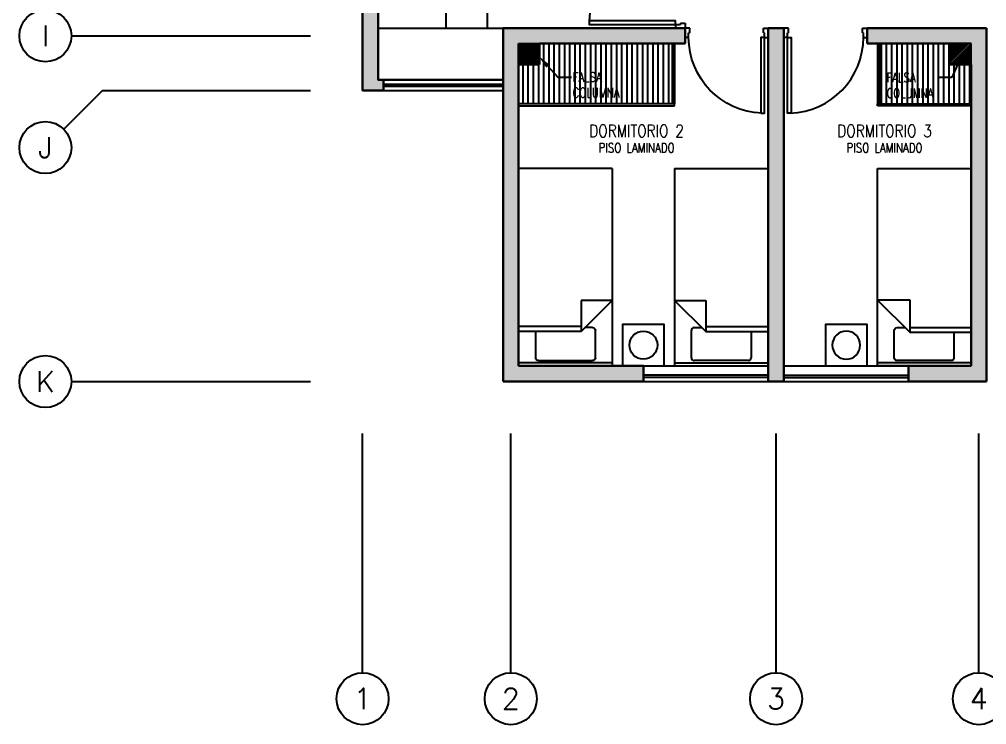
# Model space of a CAD drawing. Header units: millimetres. Extents: x 98 to 155, y -181 to 127.
# Drawn here: x 98.34 to 107.64, y -36.71 to -29.93 of the extents above; entities that cross this region are included whole.
import ezdxf
from ezdxf import colors
from ezdxf.entities.mleader import LeaderData, LeaderLine
from ezdxf.enums import TextEntityAlignment as Align
from ezdxf.math import Vec2, Vec3

# ---------------------------------------------------------------- set-up
doc = ezdxf.new("R2010")
doc.units = ezdxf.units.MM
doc.header["$LTSCALE"] = 15
for name, pattern in [('HIDDEN2', [0.1875, 0.125, -0.0625]), ('PHANTOM', [63.5, 31.75, -6.35, 6.35, -6.35, 6.35, -6.35]), ('PHANTOM2', [1.25, 0.625, -0.125, 0.125, -0.125, 0.125, -0.125]), ('X-REF_DP_Arquitectura$0$HIDDEN', [0.375, 0.25, -0.125])]:
    doc.linetypes.add(name, pattern=pattern)
doc.layers.get('0').update_dxf_attribs({"color": 250})
for name, color, linetype in [('A-COTAS EXT', 250, 'Continuous'), ('A-EJES', 250, 'PHANTOM'), ('A-HATCH', 250, 'Continuous'), ('A-MOBILIARIO', 250, 'Continuous'), ('A-MURO BAJO', 250, 'Continuous'), ('A-TEXTO-ACABADO PISO', 250, 'Continuous'), ('A_50_TextoAmbiente', 252, 'Continuous'), ('A_50_TextoIndicaciones', 250, 'Continuous'), ('A_50_Vigas', 250, 'X-REF_DP_Arquitectura$0$HIDDEN'), ('A_60_HatchEstructuras', 250, 'Continuous'), ('DLP_MOBILIARIO FIJO', 250, 'Continuous')]:
    doc.layers.add(name, color=color, linetype=linetype)
doc.layers.add('A-MUROS', color=252, linetype='Continuous', lineweight=30)
doc.layers.add('A_20_Estructuras', color=250, linetype='Continuous', lineweight=18)
doc.styles.add('ROMANS', font='romans.shx', dxfattribs={"width": 0.8})

# ---------------------------------------------------------------- blocks, each defined once
blk = doc.blocks.new('EF-P112')
at = {"layer": 'A_60_HatchEstructuras'}
h = blk.add_hatch(color=256, dxfattribs=at)
h.dxf.hatch_style = 1
h.paths.add_polyline_path([(-39.8499, -6.85), (-42.7, -6.85), (-42.7, -4.3), (-42.85, -4.3), (-42.85, -6.85), (-45.6, -6.85), (-45.6, -6.25), (-45.75, -6.25), (-45.75, -6.85), (-48.55, -6.85), (-48.55, -2.9), (-48.5, -2.9), (-48.5, -2.8), (-48.7, -2.8), (-48.7, -11.05), (-48.5, -11.05), (-48.5, -10.95), (-48.55, -10.95), (-48.55, -7), (-45.75, -7), (-45.75, -7.6), (-45.6, -7.6), (-45.6, -7), (-42.85, -7), (-42.85, -9.55), (-42.7, -9.55), (-42.7, -7), (-39.8499, -7)])
h.paths.add_polyline_path([(-44.05, -7.8), (-44.25, -7.8), (-44.25, -9.4), (-45.6, -9.4), (-45.6, -8.35), (-45.75, -8.35), (-45.75, -9.55), (-43.6, -9.55), (-43.6, -9.4), (-44.05, -9.4)], flags=17)
h.paths.add_polyline_path([(-43.6, -4.3), (-45.75, -4.3), (-45.75, -5.5), (-45.6032, -5.5), (-45.6, -5.5), (-45.6, -4.45), (-44.25, -4.45), (-44.25, -6.05), (-44.05, -6.05), (-44.05, -4.45), (-43.6, -4.45)], flags=17)
h = blk.add_hatch(color=256, dxfattribs=at)
h.dxf.hatch_style = 1
h.paths.add_polyline_path([(-44.65, -10.45), (-44.8, -10.45), (-44.8, -13.85), (-44.65, -13.85)])
h.paths.add_polyline_path([(-45.6, -10.45), (-47.35, -10.45), (-47.35, -13.85), (-46, -13.85), (-46, -13.7), (-47.2, -13.7), (-47.2, -10.6), (-45.6, -10.6)])
h.paths.add_polyline_path([(-42.7, -10.45), (-43.85, -10.45), (-43.85, -10.6), (-42.85, -10.6), (-42.85, -13.7), (-43.45, -13.7), (-43.45, -13.85), (-42.7, -13.85)])
at = {"layer": 'A_20_Estructuras'}
blk.add_lwpolyline([(-48.7, -2.8), (-48.7, -11.05), (-48.5, -11.05), (-48.5, -10.95), (-48.55, -10.95), (-48.55, -7), (-45.75, -7), (-45.75, -7.6), (-45.6, -7.6), (-45.6, -7), (-42.85, -7), (-42.85, -9.55), (-42.7, -9.55), (-42.7, -7), (-39.8499, -7), (-39.8499, -6.85)], dxfattribs=at)
for points in [[(-45.6, -10.45), (-47.35, -10.45), (-47.35, -13.85), (-46, -13.85), (-46, -13.7), (-47.2, -13.7), (-47.2, -10.6), (-45.6, -10.6)], [(-44.65, -10.45), (-44.8, -10.45), (-44.8, -13.85), (-44.65, -13.85)], [(-42.7, -10.45), (-43.85, -10.45), (-43.85, -10.6), (-42.85, -10.6), (-42.85, -13.7), (-43.45, -13.7), (-43.45, -13.85), (-42.7, -13.85)]]:
    blk.add_lwpolyline(points, close=True, dxfattribs=at)
at = {"layer": 'A_50_Vigas'}
for p, q in [((-48.5, -11.05), (-47.35, -11.05)), ((-46, -13.85), (-44.8, -13.85)), ((-44.65, -13.85), (-43.45, -13.85))]:
    blk.add_line(p, q, dxfattribs=at)
blk = doc.blocks.new('A$C77AB7FBD')
at = {"linetype": 'Continuous'}
for p, q in [((0, 0), (0, 1.9)), ((0.9, 1.9), (0, 1.9)), ((0.9, 1.87), (0, 1.87)), ((0.9, 0), (0.9, 1.9)), ((0.164, 1.57), (0.164, 1.8219)), ((0.1908, 1.8487), (0.7119, 1.8487)), ((0.7386, 1.8219), (0.7386, 1.5585)), ((0.6, 1.57), (0, 1.57)), ((0.6, 1.52), (0, 1.52)), ((0.6, 1.27), (0.6, 1.57)), ((0.9, 1.27), (0.6, 1.57)), ((0.7119, 1.5317), (0.6383, 1.5317)), ((0.9, 1.27), (0.6, 1.27)), ((0.9, 0), (0, 0))]:
    blk.add_line(p, q, dxfattribs=at)
for centre, start, end in [((0.1908, 1.8219), 90, 180), ((0.7119, 1.8219), 0, 90), ((0.7119, 1.5585), 270, 0)]:
    blk.add_arc(centre, 0.0267, start, end, dxfattribs=at)
blk = doc.blocks.new('A$C2EBA15F5')
blk.add_lwpolyline([(0, 0.4), (0, 0), (0.4, 0), (0.4, 0.4)], close=True)
blk.add_circle((0.2, 0.2), 0.1344)
blk = doc.blocks.new('CAMA PROYECCION')
for p, q in [((37.495, 40.6423, 0), (37.495, 38.771, 0)), ((38.3949, 40.6423, 0), (37.495, 40.6423, 0)), ((38.3949, 38.771, 0), (38.3949, 40.6423, 0)), ((38.0806, 39.3741, 0), (38.3949, 39.3741, 0)), ((38.3949, 39.3741, 0), (38.0806, 39.0644, 0)), ((38.0806, 39.0644, 0), (38.0806, 39.3741, 0)), ((38.0806, 39.1133, 0), (37.495, 39.1133, 0)), ((37.495, 39.0644, 0), (38.0806, 39.0644, 0)), ((37.659, 39.0644, 0), (37.659, 38.8203, 0)), ((38.2069, 39.1106, 0), (38.1275, 39.1106, 0)), ((38.2336, 38.8203, 0), (38.2336, 39.0838, 0)), ((37.495, 38.7423, 0), (37.495, 38.9974, 0)), ((38.3949, 38.7423, 0), (38.3949, 38.9974, 0)), ((37.6857, 38.7936, 0), (38.2069, 38.7936, 0)), ((37.495, 38.771, 0), (38.3949, 38.771, 0)), ((37.495, 38.7423, 0), (38.3949, 38.7423, 0))]:
    blk.add_line(p, q)
at = {"elevation": 0}
blk.add_lwpolyline([(38.495, 38.7423), (38.495, 39.1423), (38.895, 39.1423), (38.895, 38.7423)], close=True, dxfattribs=at)
blk.add_circle((38.695, 38.9423, 0), 0.1344)
for centre, start, end in [((38.2069, 39.0838, 0), 0, 90), ((37.6857, 38.8203, 0), 180, 270), ((38.2069, 38.8203, 0), 270, 0)]:
    blk.add_arc(centre, 0.0267, start, end)
blk = doc.blocks.new('*U145')
for p, q in [((0.01, 0.855), (0.01, 0.9)), ((0.055, 0.855), (0.01, 0.855)), ((0.1, 0.865), (0.055, 0.865)), ((0.055, 0.855), (0.055, 0.865)), ((0.1, 0.865), (0.1, 0.9)), ((0.055, 0.045), (0.01, 0.045)), ((0.01, 0.045), (0.01, 0)), ((0.055, 0.045), (0.055, 0.035)), ((0.1, 0.035), (0.055, 0.035)), ((0.1, 0.035), (0.1, 0))]:
    blk.add_line(p, q)
blk.add_lwpolyline([(0.93, 0.07), (0.93, 0.035), (0.1, 0.035), (0.1, 0.07)], close=True)
at = {"linetype": 'HIDDEN2'}
blk.add_arc((0.0995, 0.0339), 0.8311, 2.23015, 89.96723, dxfattribs=at)
blk = doc.blocks.new('*U144')
for p, q in [((0.01, 0.755), (0.01, 0.8)), ((0.055, 0.755), (0.01, 0.755)), ((0.1, 0.765), (0.055, 0.765)), ((0.055, 0.755), (0.055, 0.765)), ((0.1, 0.765), (0.1, 0.8)), ((0.055, 0.045), (0.01, 0.045)), ((0.01, 0.045), (0.01, 0)), ((0.055, 0.045), (0.055, 0.035)), ((0.1, 0.035), (0.055, 0.035)), ((0.1, 0.035), (0.1, 0))]:
    blk.add_line(p, q)
blk.add_lwpolyline([(0.83, 0.07), (0.83, 0.035), (0.1, 0.035), (0.1, 0.07)], close=True)
at = {"linetype": 'HIDDEN2'}
blk.add_arc((0.0996, 0.034), 0.731, 2.23015, 89.96723, dxfattribs=at)
blk = doc.blocks.new('DPTO 65')
at = {"layer": 'A-HATCH'}
h = blk.add_hatch(dxfattribs=at)
h.set_pattern_fill('ANSI31', color=256, scale=0.005)
h.set_pattern_definition([(45, (-52.640968, -4.05), (-0.01122532, 0.01122532), [])])
h.paths.add_polyline_path([(-5.85, 3.95), (-5.65, 3.95), (-5.65, 3.75), (-5.85, 3.75)])
h = blk.add_hatch(dxfattribs=at)
h.set_pattern_fill('ANSI31', color=256, scale=0.005)
h.set_pattern_definition([(45, (-50.050001, -4.05), (-0.01122532, 0.01122532), [])])
h.paths.add_polyline_path([(-1.5, 3.95), (-1.7, 3.95), (-1.7, 3.75), (-1.5, 3.75)])
at = {"layer": 'DLP_MOBILIARIO FIJO'}
h = blk.add_hatch(dxfattribs=at)
h.set_pattern_fill('_USER', color=256, scale=0.05, angle=270, pattern_type=0)
h.set_pattern_definition([(270, (-65.03, 33.379965), (0.05, -9e-18), [])])
h.paths.add_polyline_path([(-5.85, 4.33), (-4.97, 4.33), (-4.97, 3.75), (-5.65, 3.75), (-5.65, 3.95), (-5.85, 3.95)])
h = blk.add_hatch(dxfattribs=at)
h.set_pattern_fill('_USER', color=256, scale=0.05, angle=270, pattern_type=0)
h.set_pattern_definition([(270, (-9542.434857, -4941.215817), (0.05, -9e-18), [])])
h.paths.add_polyline_path([(-1.5, 4.33), (-1.5, 3.95), (-1.7, 3.95), (-1.7, 3.75), (-2.98, 3.75), (-2.98, 4.33)])
at = {"layer": 'A-MOBILIARIO'}
blk.add_lwpolyline([(-0.8, 3.4), (-0.8, 3.6), (-1.2, 3.6), (-1.2, 3.4)], close=True, dxfattribs=at)
at = {"layer": 'A-MURO BAJO'}
for p, q in [((-4.05, 7), (-5.25, 7)), ((-2.7, 7), (-3.9, 7)), ((-4.05, 6.85), (-5.25, 6.85)), ((-2.7, 6.85), (-3.9, 6.85)), ((-0.2, 4.2), (-1.35, 4.2)), ((-0.2, 4.1), (-1.35, 4.1))]:
    blk.add_line(p, q, dxfattribs=at)
at = {"layer": 'A-MUROS'}
for p, q in [((-6, 7), (-5.25, 7)), ((-6, 3.6), (-6, 7)), ((-5.25, 6.85), (-5.25, 7)), ((-4.05, 7), (-3.9, 7)), ((-4.05, 3.6), (-4.05, 7)), ((-3.9, 3.6), (-3.9, 7)), ((-2.7, 7), (-1.35, 7)), ((-2.7, 6.85), (-2.7, 7)), ((-1.35, 3.6), (-1.35, 7)), ((-5.85, 6.85), (-5.25, 6.85)), ((-5.85, 3.95), (-5.85, 6.85)), ((-2.7, 6.85), (-1.5, 6.85)), ((-1.5, 3.95), (-1.5, 6.85)), ((-5.65, 3.95), (-5.85, 3.95)), ((-5.65, 3.75), (-5.65, 3.95)), ((-1.7, 3.75), (-1.7, 3.95)), ((-1.7, 3.95), (-1.5, 3.95)), ((-5.65, 3.75), (-4.85, 3.75)), ((-4.85, 3.6), (-4.85, 3.75)), ((-3.1, 3.75), (-1.7, 3.75)), ((-3.1, 3.6), (-3.1, 3.75)), ((-6, 3.6), (-4.85, 3.6)), ((-4.05, 3.6), (-3.9, 3.6)), ((-3.1, 3.6), (-1.35, 3.6))]:
    blk.add_line(p, q, dxfattribs=at)
at = {"layer": 'DLP_MOBILIARIO FIJO'}
for p, q in [((-4.05, 6.96), (-5.25, 6.96)), ((-4.05, 6.94), (-5.25, 6.94)), ((-3.9, 6.96), (-2.7, 6.96)), ((-3.9, 6.94), (-2.7, 6.94)), ((-0.2, 4.16), (-1.35, 4.16)), ((-0.2, 4.14), (-1.35, 4.14))]:
    blk.add_line(p, q, dxfattribs=at)
at = {"layer": 'DLP_MOBILIARIO FIJO', "elevation": 0}
for points in [[(-4.95, 4.35), (-4.95, 4.33), (-5.85, 4.33), (-5.85, 4.35)], [(-4.97, 3.75), (-4.95, 3.75), (-4.95, 4.33), (-4.97, 4.33)], [(-3, 4.35), (-3, 4.33), (-1.5, 4.33), (-1.5, 4.35)], [(-2.98, 3.75), (-3, 3.75), (-3, 4.33), (-2.98, 4.33)]]:
    blk.add_lwpolyline(points, close=True, dxfattribs=at)
at = {"layer": 'DLP_MOBILIARIO FIJO'}
for points in [[(-5.85, 3.75), (-4.97, 3.75), (-4.97, 4.33), (-5.85, 4.33)], [(-1.5, 3.75), (-2.98, 3.75), (-2.98, 4.33), (-1.5, 4.33)]]:
    blk.add_lwpolyline(points, close=True, dxfattribs=at)
at = {"layer": 'A-MOBILIARIO'}
for name, p, xscale, rotation in [('CAMA PROYECCION', (-43.345, 45.5923, 0), -1, 180), ('*U144', (-3.9, 3.59), -1.000000000000016, 270), ('*U145', (-3.11, 3.6), -1, 180)]:
    blk.add_blockref(name, p, dxfattribs=dict(at, xscale=xscale, rotation=rotation))
blk.add_blockref('A$C77AB7FBD', (-3.9, 4.95), dxfattribs=at)
at = {"layer": 'A-MOBILIARIO', "extrusion": (0, 0, -1), "xscale": -1, "zscale": -1}
blk.add_blockref('A$C2EBA15F5', (2.9, 6.45), dxfattribs=at)
at = {"layer": 'A-MOBILIARIO', "xscale": -1}
blk.add_blockref('A$C77AB7FBD', (-1.5, 4.95), dxfattribs=at)
at = {"layer": 'A-MOBILIARIO', "rotation": 90}
blk.add_blockref('*U144', (-4.05, 3.59), dxfattribs=at)
blk = doc.blocks.new('Ejes_Torre C')
at = {"layer": 'A-COTAS EXT'}
blk.add_line((-2.5, 2.8), (-2.8732, 2.4268), dxfattribs=at)
at = {"layer": 'A-EJES', "linetype": 'PHANTOM2'}
for points in [[(-2.8, 3.325), (-0.5, 3.325)], [(-2.5, 2.8), (-0.5, 2.8)], [(-2.8, 0), (-0.5, 0)], [(0, -2.8), (0, -0.5)], [(1.425, -2.8), (1.425, -0.5)], [(3.975, -2.8), (3.975, -0.5)], [(5.925, -2.8), (5.925, -0.5)]]:
    blk.add_lwpolyline(points, dxfattribs=at)
at = {"layer": 'A-EJES', "linetype": 'Continuous'}
for centre in [(-3.05, 3.325), (-3.05, 2.25), (-3.05, 0), (0, -3.05), (1.425, -3.05), (3.975, -3.05), (5.925, -3.05)]:
    blk.add_circle(centre, 0.25, dxfattribs=at)
at = {"layer": 'A-EJES', "linetype": 'Continuous', "style": 'ROMANS'}
for s, p in [('I', (-3.05, 3.325)), ('J', (-3.05, 2.25)), ('K', (-3.05, 0)), ('1', (0, -3.05)), ('2', (1.425, -3.05)), ('3', (3.975, -3.05)), ('4', (5.925, -3.05))]:
    blk.add_text(s, height=0.2, dxfattribs=at).set_placement(p, align=Align.MIDDLE_CENTER)
blk = doc.blocks.new('pisos superiores')
at = {"layer": 'A-MOBILIARIO'}
blk.add_lwpolyline([(-25.6, -9.975), (-25.6, -10.475), (-26.8001, -10.475), (-26.8001, -9.975)], close=True, dxfattribs=at)
at = {"layer": 'A-MUROS'}
for p, q in [((-26.95, -2.325, 0), (-26.95, -10.575, 0)), ((-26.95, -10.575, 0), (-26.75, -10.575, 0))]:
    blk.add_line(p, q, dxfattribs=at)
at = {"layer": 'A-MUROS', "elevation": 0}
blk.add_lwpolyline([(-26.75, -10.575), (-26.75, -10.475), (-26.8, -10.475), (-26.8, -6.525)], dxfattribs=at)

msp = doc.modelspace()

# ---------------------------------------------------------------- block references
msp.add_blockref('EF-P112', (150.3419, -19.5586))

# ---------------------------------------------------------------- next in the draw order: block references
at = {"rotation": 180}
msp.add_blockref('DPTO 65', (101.6419, -26.4084), dxfattribs=at)

# ---------------------------------------------------------------- next in the draw order: linework, layer by layer
at = {"layer": 'A-MUROS'}
msp.add_lwpolyline([(101.7919, -26.4084), (101.7919, -22.4584), (101.8419, -22.4584), (101.8419, -22.3584), (101.6419, -22.3584), (101.6419, -30.6084), (101.8417, -30.6083), (101.8418, -30.5084), (101.7919, -30.5084), (101.7919, -26.5584)], dxfattribs=at)

# ---------------------------------------------------------------- next in the draw order: block references
at = {"layer": 'A-EJES'}
msp.add_blockref('Ejes_Torre C', (101.6419, -33.4084), dxfattribs=at)
at = {"layer": 'A-MURO BAJO'}
msp.add_blockref('pisos superiores', (128.5919, -20.0334), dxfattribs=at)

# ---------------------------------------------------------------- next in the draw order: texts
at = {"layer": 'A-TEXTO-ACABADO PISO', "char_height": 0.09, "attachment_point": 2, "rotation": 0.00002, "style": 'ROMANS'}
for insert in [(104.2761, -31.1152), (106.66, -31.1152)]:
    msp.add_mtext_dynamic_manual_height_columns('PISO LAMINADO', width=1.20225, gutter_width=12.5, heights=[0], dxfattribs=dict(at, insert=insert))
at = {"layer": 'A_50_TextoAmbiente', "style": 'ROMANS', "width": 0.8}
for s, p in [('DORMITORIO 2', (104.276, -31.0583)), ('DORMITORIO 3', (106.6603, -31.0583))]:
    msp.add_text(s, height=0.12, dxfattribs=at).set_placement(p, align=Align.CENTER)

# ---------------------------------------------------------------- next in the draw order: leaders
at = {"layer": 'A_50_TextoIndicaciones'}
ml = msp.add_multileader_mtext('Standard', dxfattribs=at)
ml.set_content('FALSA COLUMNA', color=256, style='ROMANS')
ml.set_leader_properties(color=7)
ml.build(insert=Vec2(0, 0))
ml.multileader.update_dxf_attribs({"dogleg_length": 1.3073, "arrow_head_size": 0.13, "scale": 0.1})
ctx = ml.context
ctx.base_point, ctx.scale, ctx.char_height, ctx.arrow_head_size, ctx.landing_gap_size, ctx.plane_origin = Vec3(103.6512, -30.4803), 0.1, 0.09, 0.13, 0.01, Vec3(103.4367, -31.4636)
notes = []
notes.append((ctx, [(0, (1, 1, 0), (103.5205, -30.4803), (1, 0), 0.1307, [(0, [(103.3345, -30.2792)], 0, [])])]))
ctx.mtext.insert, ctx.mtext.width, ctx.mtext.defined_height, ctx.mtext.flow_direction = Vec3(103.6612, -30.4353), 0.532149, 0.5349, 5
ml = msp.add_multileader_mtext('Standard', dxfattribs=at)
ml.set_content('FALSA COLUMNA', color=256, style='ROMANS')
ml.set_leader_properties(color=7)
ml.build(insert=Vec2(0, 0))
ml.multileader.update_dxf_attribs({"dogleg_length": 1.3073, "arrow_head_size": 0.13, "scale": 0.1})
ctx = ml.context
ctx.base_point, ctx.scale, ctx.char_height, ctx.arrow_head_size, ctx.landing_gap_size, ctx.plane_origin = Vec3(106.6684, -30.4849), 0.1, 0.09, 0.13, 0.01, Vec3(106.4539, -31.4683)
notes.append((ctx, [(1, (1, 1, 0), (107.306, -30.4849), (-1, 0), 0.1307, [(0, [(107.4171, -30.2329)], 0, [])])]))
ctx.mtext.insert, ctx.mtext.width, ctx.mtext.defined_height, ctx.mtext.flow_direction = Vec3(106.6784, -30.4399), 0.532149, 0.5349, 5
for ctx, leaders in notes:
    for number, flags, end, landing, length, lines in leaders:
        leader = LeaderData()
        leader.index, (leader.has_last_leader_line, leader.has_dogleg_vector, leader.attachment_direction) = number, flags
        leader.last_leader_point, leader.dogleg_vector, leader.dogleg_length = Vec3(end), Vec3(landing), length
        for number, points, colour, breaks in lines:
            line = LeaderLine()
            line.index, line.vertices, line.color, line.breaks = number, Vec3.list(points), colors.encode_raw_color(colour), breaks
            leader.lines.append(line)
        ctx.leaders.append(leader)

doc.saveas('drawing.dxf')
